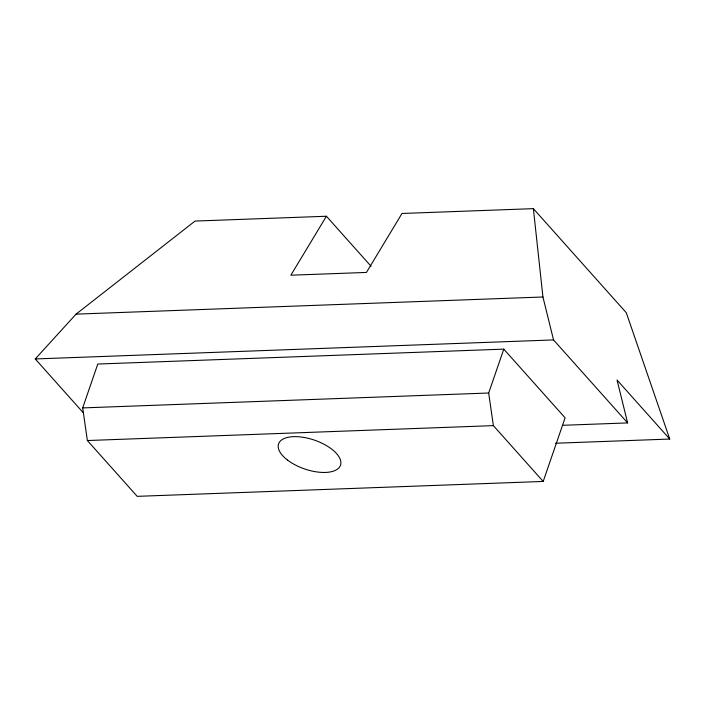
<?xml version="1.0" encoding="UTF-8"?>
<svg xmlns="http://www.w3.org/2000/svg" width="705" height="705" viewBox="0 0 705 705"><rect width="100%" height="100%" fill="white"/><g stroke="black" fill="none" stroke-linecap="round" stroke-linejoin="round"><path stroke-width="1.06" d="M82.679 407.913L97.783 364.044L503.784 349.134L565.102 417.827L543.194 481.445L137.202 496.346L87.376 440.537L82.679 407.913L488.671 393.011L503.784 349.134M371.05 266.243L326.424 216.25L290.857 275.206L366.441 272.43L402.009 213.474L533.377 208.654L626.296 312.738L669.75 439.048L555.505 443.242M83.19 412.654L35.25 358.951L76.069 314.13L195.047 221.07L326.424 216.25M76.069 314.13L542.938 296.99L553.54 339.925L627.635 422.921L562.713 425.3M35.25 358.951L553.54 339.925M87.376 440.537L493.377 425.635L543.194 481.445M669.75 439.048L617.034 379.995L627.635 422.921M488.671 393.011L493.377 425.635M533.377 208.654L542.938 296.99M287.596 460.136A32.756 15.228 19 0 0 339.916 466.498A32.756 15.228 19 0 0 301.097 437.012A32.756 15.228 19 0 0 287.596 460.136"/></g></svg>
